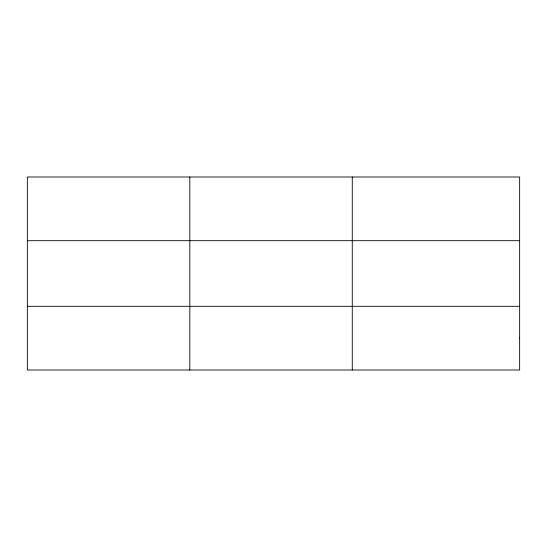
<?xml version="1.0" encoding="UTF-8"?>
<svg xmlns="http://www.w3.org/2000/svg" width="547" height="547" viewBox="0 0 547 547"><rect width="100%" height="100%" fill="white"/><g stroke="black" fill="none" stroke-linecap="round" stroke-linejoin="round"><path stroke-width="0.82" d="M189.809 176.996L189.809 370.004M352.268 176.996L352.268 370.004M27.35 240.687L519.65 240.687M27.35 306.313L519.65 306.313M519.65 338.162L519.65 370.004L27.35 370.004L27.35 176.996L519.65 176.996L519.65 338.162"/></g></svg>
